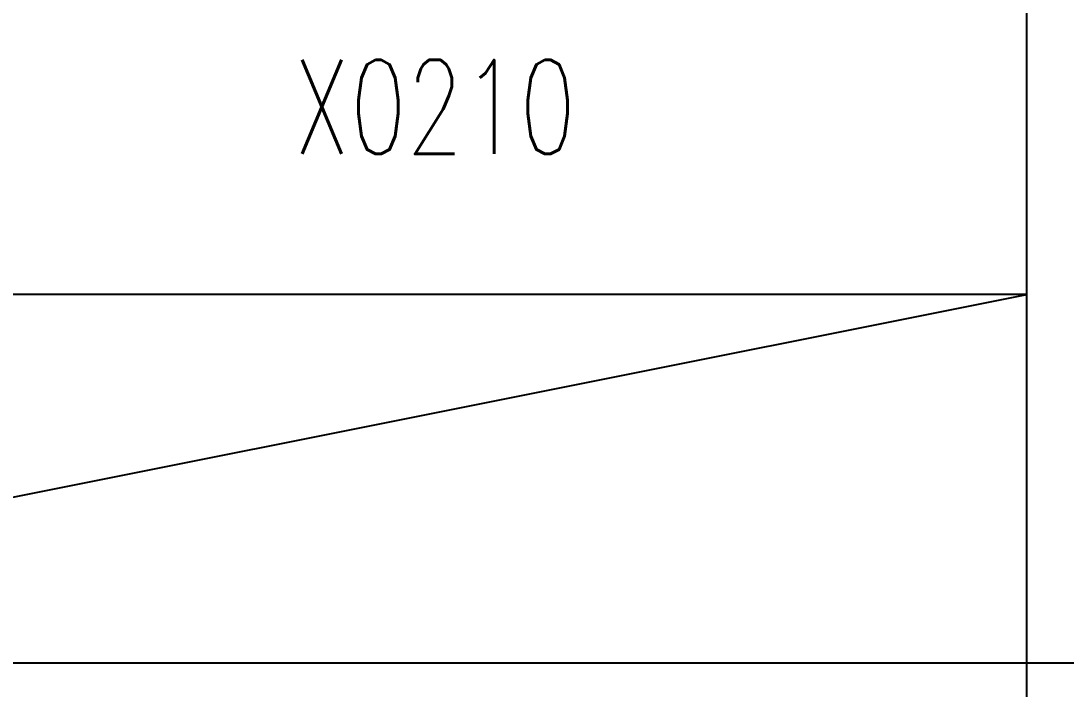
# Model space of a CAD drawing. Extents: x 93518 to 937116, y -359949 to 58022.
# Drawn here: x 756982 to 758966, y -186178 to -184910 of the extents above; entities that cross this region are included whole.
import ezdxf

# ---------------------------------------------------------------- set-up
doc = ezdxf.new("R2010")
doc.units = 0
doc.header["$LTSCALE"] = 1000
doc.header["$MEASUREMENT"] = 0
doc.layers.get('0').update_dxf_attribs({"color": 8, "linetype": 'CONTINUOUS'})
doc.layers.add('PUB_TEXT', color=8, linetype='CONTINUOUS')
doc.styles.add('HZ', font='geditxt.shx', dxfattribs={"width": 0.8, "bigfont": 'dxt.shx'})

# ---------------------------------------------------------------- blocks, each defined once
blk = doc.blocks.new('GEDI_TQ_2012')
at = {"color": 2}
for p, q in [((-90, 0), (-90, 40)), ((-90, 21), (-180, 21)), ((0, 14), (-170, 14))]:
    blk.add_line(p, q, dxfattribs=at)

msp = doc.modelspace()

# ---------------------------------------------------------------- linework, layer by layer
at = {"color": 1}
msp.add_line((755391.4, -186128.9), (758891.4, -185428.9), dxfattribs=at)

# ---------------------------------------------------------------- block references
at = {"xscale": 100, "yscale": 100, "zscale": 100}
msp.add_blockref('GEDI_TQ_2012', (767891.4, -187528.9), dxfattribs=at)

# ---------------------------------------------------------------- texts
at = {"layer": 'PUB_TEXT', "style": 'HZ', "width": 0.7}
msp.add_text('X0210', height=178.56, dxfattribs=at).set_placement((757499.9, -185162.6))

doc.saveas('drawing.dxf')
